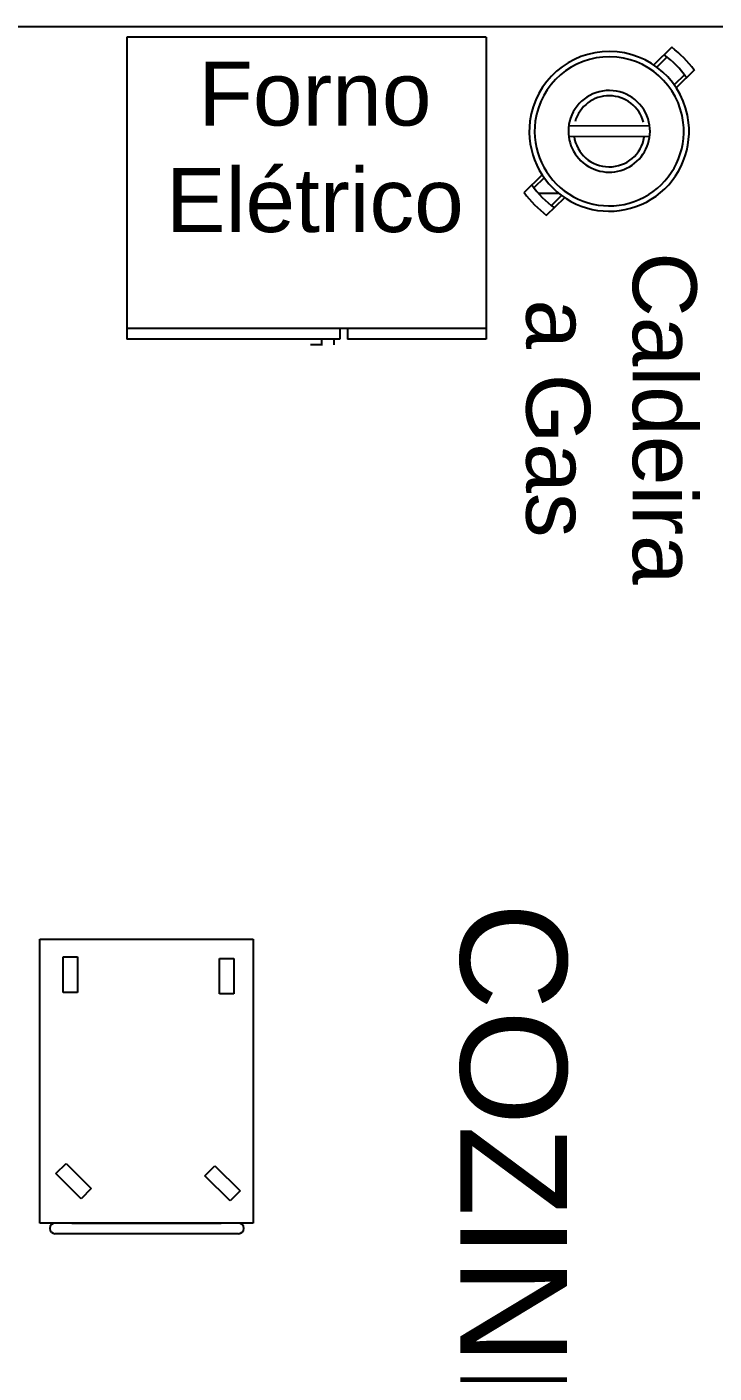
# Model space of a CAD drawing. Header units: metres. Extents: x -331 to 2982, y 362 to 2539.
# Drawn here: x 2873.813 to 2875.748, y 1397.944 to 1401.736 of the extents above; entities that cross this region are included whole.
import ezdxf
from ezdxf.enums import TextEntityAlignment as Align

# ---------------------------------------------------------------- set-up
doc = ezdxf.new("R2010")
doc.units = ezdxf.units.M
doc.layers.add('Pis', color=251, linetype='Continuous')
doc.styles.add('ARIAL', font='arial.ttf')
doc.styles.add('DESTAQUE', font='arial.ttf', dxfattribs={"height": 0.4})

msp = doc.modelspace()

# ---------------------------------------------------------------- linework, layer by layer
at = {"layer": 'Pis'}
for p, q in [((2877.748, 1401.7358), (2870.048, 1401.7358)), ((2874.0937, 1401.7072), (2874.0937, 1400.8862)), ((2875.1057, 1401.7072), (2874.0937, 1401.7072)), ((2875.1057, 1401.7072), (2875.1057, 1400.8862)), ((2875.6287, 1401.6783), (2875.5783, 1401.6288)), ((2875.6151, 1401.651), (2875.5863, 1401.6226)), ((2875.6642, 1401.6011), (2875.6354, 1401.5727)), ((2875.6928, 1401.6152), (2875.6424, 1401.5656)), ((2875.5666, 1401.4558), (2875.3386, 1401.4576)), ((2875.5664, 1401.4258), (2875.3383, 1401.4276)), ((2875.2625, 1401.3179), (2875.2122, 1401.2683)), ((2875.2695, 1401.3108), (2875.2407, 1401.2824)), ((2875.3111, 1401.2667), (2875.2535, 1401.2667)), ((2875.3257, 1401.2537), (2875.2753, 1401.2042)), ((2875.3186, 1401.2609), (2875.2898, 1401.2325)), ((2875.1057, 1400.8862), (2874.0937, 1400.8862)), ((2874.0937, 1400.8862), (2874.0937, 1400.8562)), ((2874.6937, 1400.8862), (2874.6937, 1400.8562)), ((2874.7157, 1400.8862), (2874.7157, 1400.8562)), ((2875.1057, 1400.8862), (2875.1057, 1400.8562)), ((2874.6937, 1400.8562), (2874.0937, 1400.8562)), ((2874.6454, 1400.8407), (2874.6116, 1400.8407)), ((2874.6429, 1400.8407), (2874.6429, 1400.8562)), ((2874.6767, 1400.8562), (2874.6767, 1400.8407)), ((2875.1057, 1400.8562), (2874.7157, 1400.8562)), ((2873.8493, 1398.3667), (2873.8493, 1399.1667)), ((2873.8493, 1399.1667), (2874.4493, 1399.1667)), ((2874.4493, 1399.1667), (2874.4493, 1398.3667)), ((2873.9147, 1399.1165), (2873.9547, 1399.1165)), ((2873.9147, 1399.0165), (2873.9147, 1399.1165)), ((2873.9547, 1399.1165), (2873.9547, 1399.0165)), ((2874.3551, 1399.0122), (2874.3551, 1399.1122)), ((2874.3551, 1399.1122), (2874.3951, 1399.1122)), ((2874.3951, 1399.1122), (2874.3951, 1399.0122)), ((2873.9547, 1399.0165), (2873.9147, 1399.0165)), ((2874.3951, 1399.0122), (2874.3551, 1399.0122)), ((2873.8944, 1398.506), (2873.9227, 1398.5343)), ((2873.9227, 1398.5343), (2873.9934, 1398.4636)), ((2874.3138, 1398.4998), (2874.3421, 1398.528)), ((2874.3421, 1398.528), (2874.4128, 1398.4573)), ((2873.9651, 1398.4353), (2873.8944, 1398.506)), ((2874.3845, 1398.429), (2874.3138, 1398.4998)), ((2873.9934, 1398.4636), (2873.9651, 1398.4353)), ((2874.4128, 1398.4573), (2874.3845, 1398.429)), ((2874.4493, 1398.3667), (2873.8493, 1398.3667)), ((2873.9393, 1398.3667), (2874.3593, 1398.3667)), ((2874.4086, 1398.3367), (2873.8921, 1398.3367))]:
    msp.add_line(p, q, dxfattribs=at)
for centre, radius, start, end in [((2875.4525, 1401.4417), 0.225, 6.3591, 172.7448), ((2875.4525, 1401.4417), 0.265, 34.7751, 54.3288), ((2875.4525, 1401.4417), 0.295, 35.7777, 53.3262), ((2875.4525, 1401.4417), 0.21, 6.8479, 172.256), ((2875.4525, 1401.4417), 0.115, 12.9611, 166.1428), ((2875.4525, 1401.4417), 0.1, 15.0193, 164.0846), ((2875.4525, 1401.4417), 0.225, 172.7448, 6.3591), ((2875.4525, 1401.4417), 0.21, 172.256, 6.8479), ((2875.4525, 1401.4417), 0.115, 166.1534, 12.9611), ((2875.4525, 1401.4417), 0.1, 188.1789, 350.925), ((2875.4525, 1401.4417), 0.265, 214.7751, 234.3288), ((2875.4525, 1401.4417), 0.295, 215.7777, 233.3262), ((2873.8921, 1398.3517), 0.015, 90, 270), ((2874.4086, 1398.3517), 0.015, 270, 90)]:
    msp.add_arc(centre, radius, start, end, dxfattribs=at)

# ---------------------------------------------------------------- texts
at = {"layer": 'Pis', "style": 'DESTAQUE'}
msp.add_text('COZINHA', height=0.3, rotation=270, dxfattribs=at).set_placement((2875.0334, 1398.3272), align=Align.CENTER)
at = {"layer": 'Pis', "insert": (2874.6237, 1401.1554), "char_height": 0.18, "width": 2.2626, "attachment_point": 8, "style": 'ARIAL'}
msp.add_mtext('Forno\\PElétrico', dxfattribs=at)
at = {"layer": 'Pis', "insert": (2875.2163, 1400.633), "char_height": 0.18, "width": 2.2626, "attachment_point": 8, "rotation": 270, "style": 'DESTAQUE'}
msp.add_mtext('Caldeira\\Pa Gas', dxfattribs=at)

doc.saveas('drawing.dxf')
